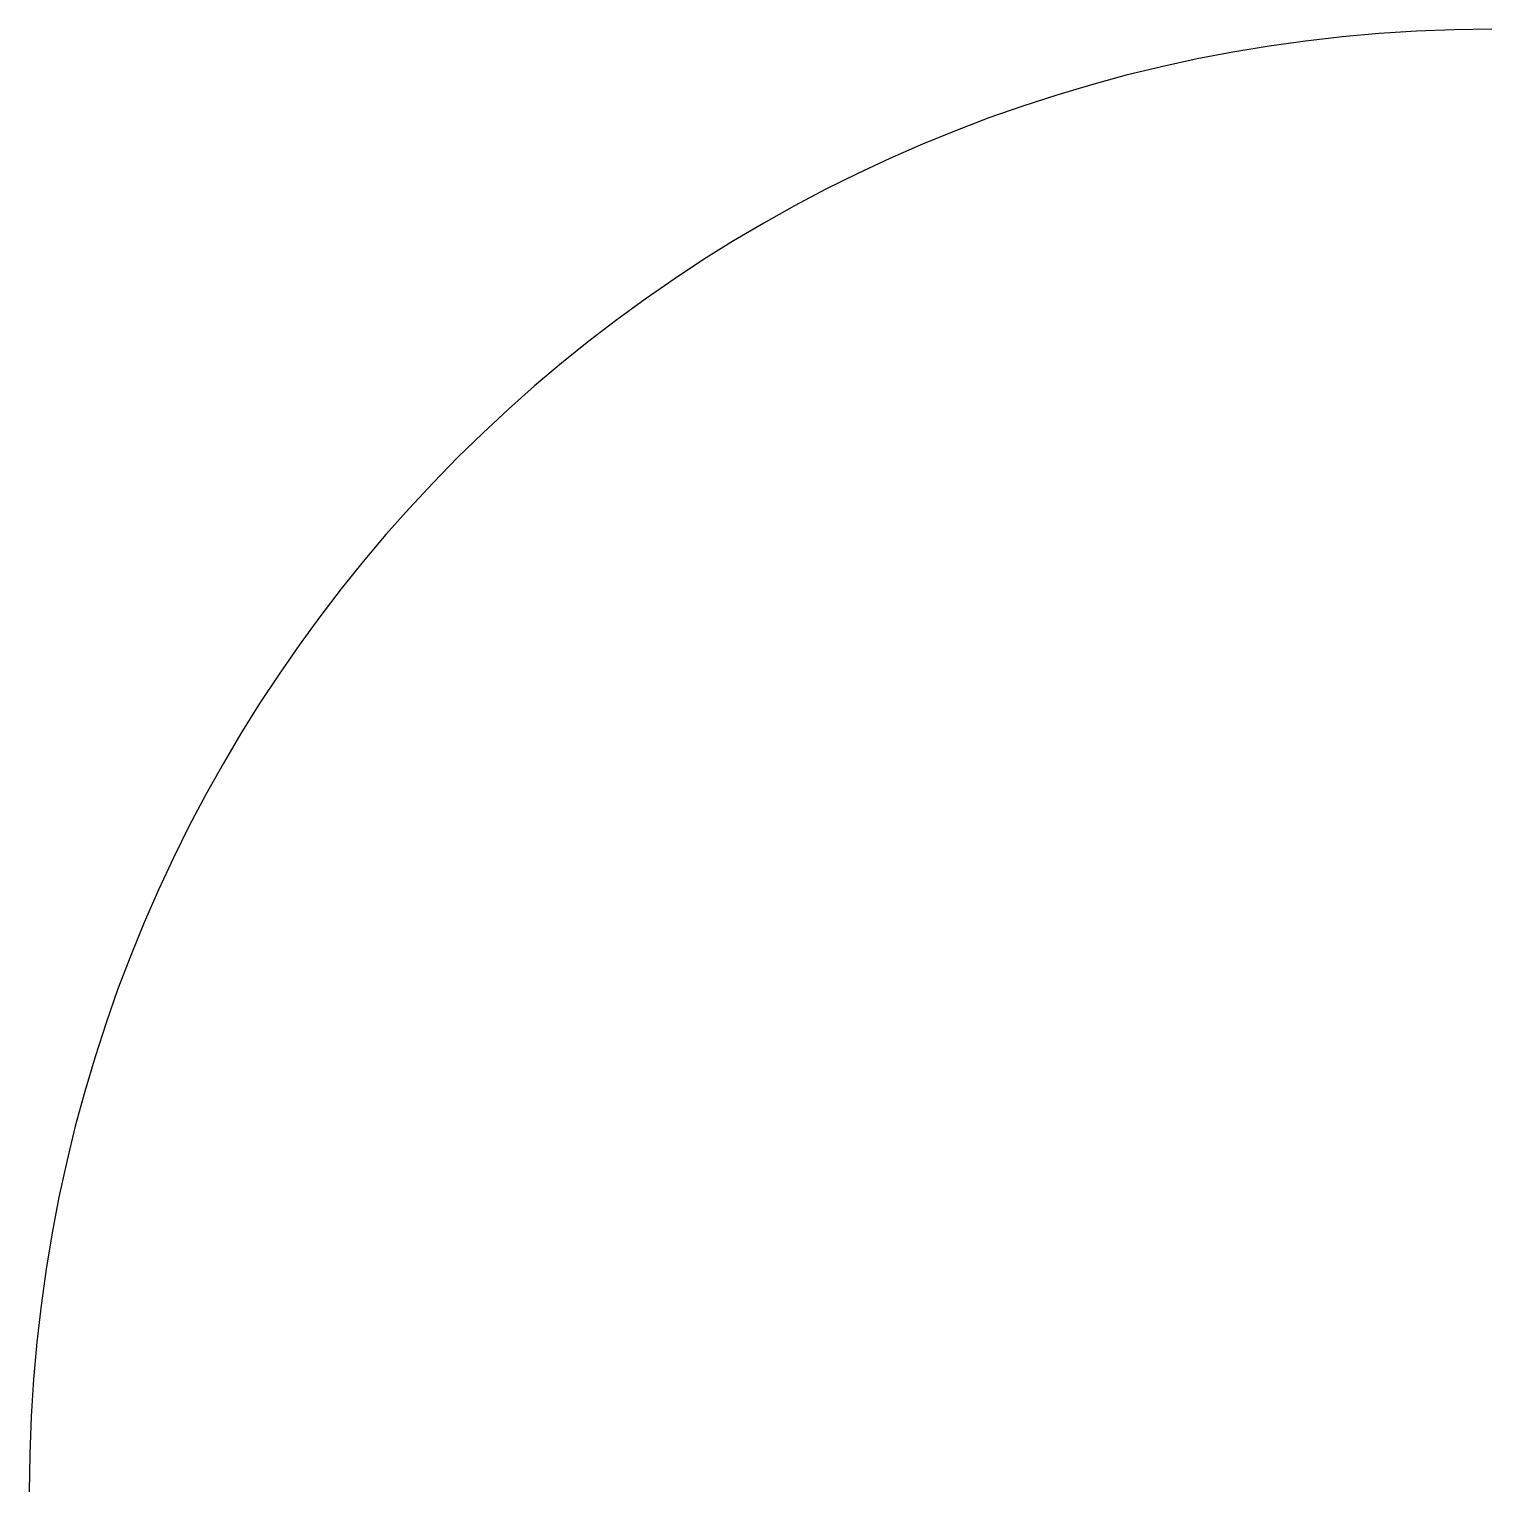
# Model space of a CAD drawing. Header units: metres. Extents: x -1 to 0, y 0 to 1.
import ezdxf

# ---------------------------------------------------------------- set-up
doc = ezdxf.new("R2010")
doc.units = ezdxf.units.M

msp = doc.modelspace()

# ---------------------------------------------------------------- linework, layer by layer
at = {"color": 7, "linetype": 'Continuous'}
msp.add_arc((0, 0), 1, 90, 180, dxfattribs=at)

doc.saveas('drawing.dxf')
